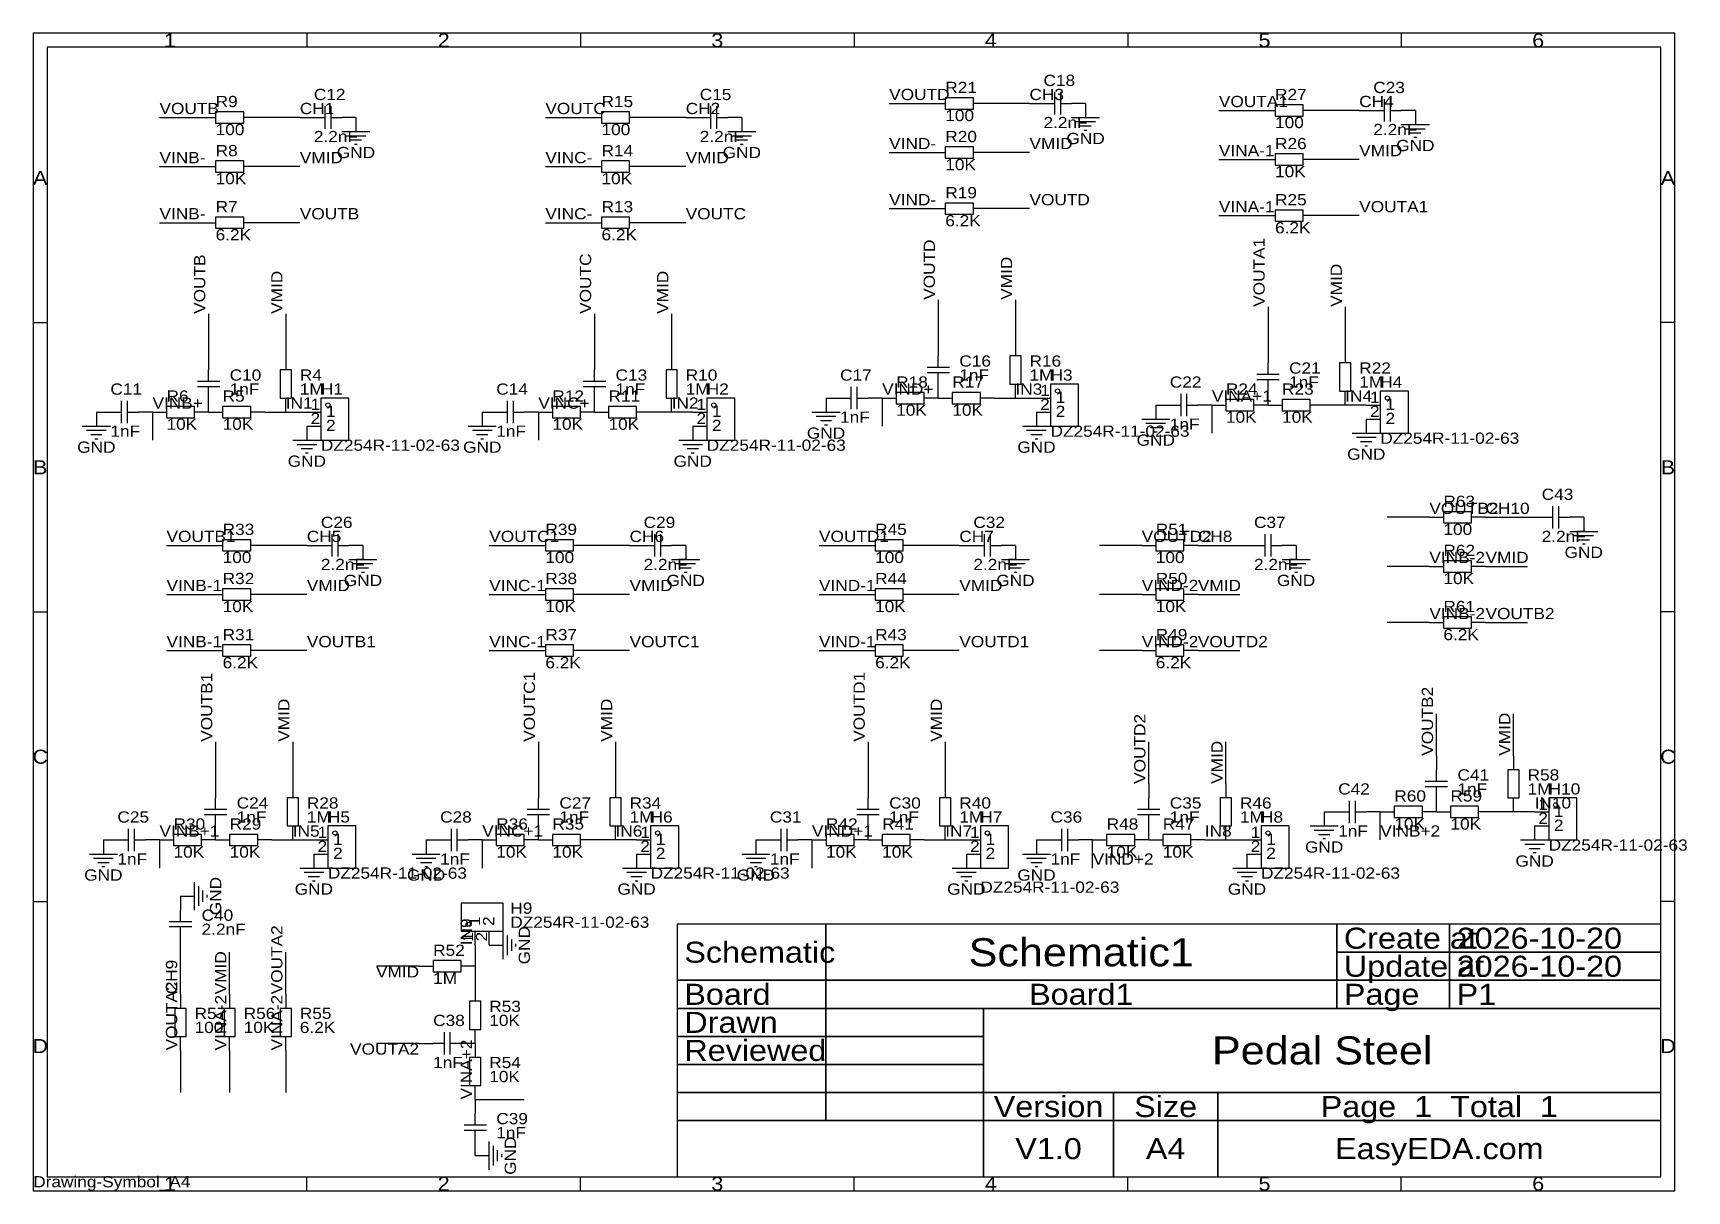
# Model space of a CAD drawing. Header units: millimetres. Extents: x 0 to 299, y 0 to 210.
import ezdxf
from ezdxf.enums import TextEntityAlignment as Align

# ---------------------------------------------------------------- set-up
doc = ezdxf.new("R2010")
doc.units = ezdxf.units.MM
doc.header["$MEASUREMENT"] = 0
doc.styles.get("Standard").update_dxf_attribs({"font": 'arial.ttf'})

msp = doc.modelspace()

# ---------------------------------------------------------------- linework, layer by layer
at = {"color": 1, "true_color": 0xa00000}
for points in [[(0, 209.55), (0, 0), (297.18, 0), (297.18, 209.55)], [(2.54, 207.01), (2.54, 2.54), (294.64, 2.54), (294.64, 207.01)], [(165.1, 197.87), (165.1, 195.83), (170.18, 195.83), (170.18, 197.87)], [(33.02, 195.33), (33.02, 193.29), (38.1, 193.29), (38.1, 195.33)], [(102.87, 195.33), (102.87, 193.29), (107.95, 193.29), (107.95, 195.33)], [(224.79, 196.6), (224.79, 194.56), (229.87, 194.56), (229.87, 196.6)], [(165.1, 188.98), (165.1, 186.94), (170.18, 186.94), (170.18, 188.98)], [(33.02, 186.44), (33.02, 184.4), (38.1, 184.4), (38.1, 186.44)], [(102.87, 186.44), (102.87, 184.4), (107.95, 184.4), (107.95, 186.44)], [(224.79, 187.71), (224.79, 185.67), (229.87, 185.67), (229.87, 187.71)], [(165.1, 178.82), (165.1, 176.78), (170.18, 176.78), (170.18, 178.82)], [(224.79, 177.55), (224.79, 175.51), (229.87, 175.51), (229.87, 177.55)], [(33.02, 176.28), (33.02, 174.24), (38.1, 174.24), (38.1, 176.28)], [(102.87, 176.28), (102.87, 174.24), (107.95, 174.24), (107.95, 176.28)], [(176.78, 146.05), (178.82, 146.05), (178.82, 151.13), (176.78, 151.13)], [(236.47, 144.78), (238.51, 144.78), (238.51, 149.86), (236.47, 149.86)], [(44.7, 143.51), (46.74, 143.51), (46.74, 148.59), (44.7, 148.59)], [(114.55, 143.51), (116.59, 143.51), (116.59, 148.59), (114.55, 148.59)], [(156.21, 144.53), (156.21, 142.49), (161.29, 142.49), (161.29, 144.53)], [(166.37, 144.53), (166.37, 142.49), (171.45, 142.49), (171.45, 144.53)], [(184.15, 146.05), (184.15, 138.43), (189.23, 138.43), (189.23, 146.05)], [(243.84, 144.78), (243.84, 137.16), (248.92, 137.16), (248.92, 144.78)], [(24.13, 141.99), (24.13, 139.95), (29.21, 139.95), (29.21, 141.99)], [(34.29, 141.99), (34.29, 139.95), (39.37, 139.95), (39.37, 141.99)], [(52.07, 143.51), (52.07, 135.89), (57.15, 135.89), (57.15, 143.51)], [(93.98, 141.99), (93.98, 139.95), (99.06, 139.95), (99.06, 141.99)], [(104.14, 141.99), (104.14, 139.95), (109.22, 139.95), (109.22, 141.99)], [(121.92, 143.51), (121.92, 135.89), (127, 135.89), (127, 143.51)], [(215.9, 143.26), (215.9, 141.22), (220.98, 141.22), (220.98, 143.26)], [(226.06, 143.26), (226.06, 141.22), (231.14, 141.22), (231.14, 143.26)], [(255.27, 122.94), (255.27, 120.9), (260.35, 120.9), (260.35, 122.94)], [(34.29, 117.86), (34.29, 115.82), (39.37, 115.82), (39.37, 117.86)], [(92.71, 117.86), (92.71, 115.82), (97.79, 115.82), (97.79, 117.86)], [(152.4, 117.86), (152.4, 115.82), (157.48, 115.82), (157.48, 117.86)], [(203.2, 117.86), (203.2, 115.82), (208.28, 115.82), (208.28, 117.86)], [(255.27, 114.05), (255.27, 112.01), (260.35, 112.01), (260.35, 114.05)], [(34.29, 108.97), (34.29, 106.93), (39.37, 106.93), (39.37, 108.97)], [(92.71, 108.97), (92.71, 106.93), (97.79, 106.93), (97.79, 108.97)], [(152.4, 108.97), (152.4, 106.93), (157.48, 106.93), (157.48, 108.97)], [(203.2, 108.97), (203.2, 106.93), (208.28, 106.93), (208.28, 108.97)], [(255.27, 103.89), (255.27, 101.85), (260.35, 101.85), (260.35, 103.89)], [(34.29, 98.81), (34.29, 96.77), (39.37, 96.77), (39.37, 98.81)], [(92.71, 98.81), (92.71, 96.77), (97.79, 96.77), (97.79, 98.81)], [(152.4, 98.81), (152.4, 96.77), (157.48, 96.77), (157.48, 98.81)], [(203.2, 98.81), (203.2, 96.77), (208.28, 96.77), (208.28, 98.81)], [(266.95, 71.12), (268.99, 71.12), (268.99, 76.2), (266.95, 76.2)], [(45.97, 66.04), (48.01, 66.04), (48.01, 71.12), (45.97, 71.12)], [(104.39, 66.04), (106.43, 66.04), (106.43, 71.12), (104.39, 71.12)], [(164.08, 66.04), (166.12, 66.04), (166.12, 71.12), (164.08, 71.12)], [(214.88, 66.04), (216.92, 66.04), (216.92, 71.12), (214.88, 71.12)], [(246.38, 69.6), (246.38, 67.56), (251.46, 67.56), (251.46, 69.6)], [(256.54, 69.6), (256.54, 67.56), (261.62, 67.56), (261.62, 69.6)], [(274.32, 71.12), (274.32, 63.5), (279.4, 63.5), (279.4, 71.12)], [(53.34, 66.04), (53.34, 58.42), (58.42, 58.42), (58.42, 66.04)], [(111.76, 66.04), (111.76, 58.42), (116.84, 58.42), (116.84, 66.04)], [(171.45, 66.04), (171.45, 58.42), (176.53, 58.42), (176.53, 66.04)], [(222.25, 66.04), (222.25, 58.42), (227.33, 58.42), (227.33, 66.04)], [(25.4, 64.52), (25.4, 62.48), (30.48, 62.48), (30.48, 64.52)], [(35.56, 64.52), (35.56, 62.48), (40.64, 62.48), (40.64, 64.52)], [(83.82, 64.52), (83.82, 62.48), (88.9, 62.48), (88.9, 64.52)], [(93.98, 64.52), (93.98, 62.48), (99.06, 62.48), (99.06, 64.52)], [(143.51, 64.52), (143.51, 62.48), (148.59, 62.48), (148.59, 64.52)], [(153.67, 64.52), (153.67, 62.48), (158.75, 62.48), (158.75, 64.52)], [(194.31, 64.52), (194.31, 62.48), (199.39, 62.48), (199.39, 64.52)], [(204.47, 64.52), (204.47, 62.48), (209.55, 62.48), (209.55, 64.52)], [(77.47, 46.99), (85.09, 46.99), (85.09, 52.07), (77.47, 52.07)], [(77.47, 39.62), (77.47, 41.66), (72.39, 41.66), (72.39, 39.62)], [(25.65, 27.94), (27.69, 27.94), (27.69, 33.02), (25.65, 33.02)], [(34.54, 27.94), (36.58, 27.94), (36.58, 33.02), (34.54, 33.02)], [(44.7, 27.94), (46.74, 27.94), (46.74, 33.02), (44.7, 33.02)], [(78.99, 29.21), (81.03, 29.21), (81.03, 34.29), (78.99, 34.29)], [(78.99, 19.05), (81.03, 19.05), (81.03, 24.13), (78.99, 24.13)]]:
    msp.add_lwpolyline(points, close=True, dxfattribs=at)
for points in [[(49.53, 209.55), (49.53, 207.01)], [(99.06, 209.55), (99.06, 207.01)], [(148.59, 209.55), (148.59, 207.01)], [(198.12, 209.55), (198.12, 207.01)], [(247.65, 209.55), (247.65, 207.01)], [(184.91, 194.82), (184.91, 198.88)], [(185.93, 198.88), (185.93, 194.82)], [(244.6, 193.55), (244.6, 197.61)], [(245.62, 197.61), (245.62, 193.55)], [(52.83, 192.28), (52.83, 196.34)], [(53.85, 196.34), (53.85, 192.28)], [(122.68, 192.28), (122.68, 196.34)], [(123.7, 196.34), (123.7, 192.28)], [(182.88, 196.85), (184.91, 196.85)], [(185.93, 196.85), (187.96, 196.85)], [(242.57, 195.58), (244.6, 195.58)], [(245.62, 195.58), (247.65, 195.58)], [(50.8, 194.31), (52.83, 194.31)], [(53.85, 194.31), (55.88, 194.31)], [(55.88, 191.77), (60.96, 191.77)], [(120.65, 194.31), (122.68, 194.31)], [(123.7, 194.31), (125.73, 194.31)], [(125.73, 191.77), (130.81, 191.77)], [(187.96, 194.31), (193.04, 194.31)], [(188.72, 193.55), (192.28, 193.55)], [(189.48, 192.79), (191.52, 192.79)], [(190.25, 192.02), (190.75, 192.02)], [(247.65, 193.04), (252.73, 193.04)], [(248.41, 192.28), (251.97, 192.28)], [(56.64, 191.01), (60.2, 191.01)], [(57.4, 190.25), (59.44, 190.25)], [(58.17, 189.48), (58.67, 189.48)], [(126.49, 191.01), (130.05, 191.01)], [(127.25, 190.25), (129.29, 190.25)], [(128.02, 189.48), (128.52, 189.48)], [(249.17, 191.52), (251.21, 191.52)], [(249.94, 190.75), (250.44, 190.75)], [(0, 157.16), (2.54, 157.16)], [(297.18, 157.16), (294.64, 157.16)], [(163.83, 149.1), (163.83, 151.13)], [(223.52, 147.83), (223.52, 149.86)], [(31.75, 146.56), (31.75, 148.59)], [(101.6, 146.56), (101.6, 148.59)], [(161.8, 149.1), (165.86, 149.1)], [(165.86, 148.08), (161.8, 148.08)], [(163.83, 146.05), (163.83, 148.08)], [(221.49, 147.83), (225.55, 147.83)], [(225.55, 146.81), (221.49, 146.81)], [(223.52, 144.78), (223.52, 146.81)], [(29.72, 146.56), (33.78, 146.56)], [(33.78, 145.54), (29.72, 145.54)], [(31.75, 143.51), (31.75, 145.54)], [(99.57, 146.56), (103.63, 146.56)], [(103.63, 145.54), (99.57, 145.54)], [(101.6, 143.51), (101.6, 145.54)], [(148.08, 141.48), (148.08, 145.54)], [(149.1, 145.54), (149.1, 141.48)], [(207.77, 140.21), (207.77, 144.27)], [(208.79, 144.27), (208.79, 140.21)], [(13.97, 140.97), (16, 140.97)], [(16, 138.94), (16, 143)], [(17.02, 143), (17.02, 138.94)], [(17.02, 140.97), (19.05, 140.97)], [(83.82, 140.97), (85.85, 140.97)], [(85.85, 138.94), (85.85, 143)], [(86.87, 143), (86.87, 138.94)], [(86.87, 140.97), (88.9, 140.97)], [(140.97, 140.97), (146.05, 140.97)], [(146.05, 143.51), (148.08, 143.51)], [(149.1, 143.51), (151.13, 143.51)], [(205.74, 142.24), (207.77, 142.24)], [(208.79, 142.24), (210.82, 142.24)], [(8.89, 138.43), (13.97, 138.43)], [(78.74, 138.43), (83.82, 138.43)], [(141.73, 140.21), (145.29, 140.21)], [(142.49, 139.45), (144.53, 139.45)], [(143.26, 138.68), (143.76, 138.68)], [(179.07, 138.43), (184.15, 138.43)], [(200.66, 139.7), (205.74, 139.7)], [(201.42, 138.94), (204.98, 138.94)], [(202.18, 138.18), (204.22, 138.18)], [(9.65, 137.67), (13.21, 137.67)], [(10.41, 136.91), (12.45, 136.91)], [(11.18, 136.14), (11.68, 136.14)], [(46.99, 135.89), (52.07, 135.89)], [(47.75, 135.13), (51.31, 135.13)], [(79.5, 137.67), (83.06, 137.67)], [(80.26, 136.91), (82.3, 136.91)], [(81.03, 136.14), (81.53, 136.14)], [(116.84, 135.89), (121.92, 135.89)], [(117.6, 135.13), (121.16, 135.13)], [(179.83, 137.67), (183.39, 137.67)], [(180.59, 136.91), (182.63, 136.91)], [(181.36, 136.14), (181.86, 136.14)], [(202.95, 137.41), (203.45, 137.41)], [(238.76, 137.16), (243.84, 137.16)], [(239.52, 136.4), (243.08, 136.4)], [(240.28, 135.64), (242.32, 135.64)], [(241.05, 134.87), (241.55, 134.87)], [(48.51, 134.37), (50.55, 134.37)], [(49.28, 133.6), (49.78, 133.6)], [(118.36, 134.37), (120.4, 134.37)], [(119.13, 133.6), (119.63, 133.6)], [(275.08, 119.89), (275.08, 123.95)], [(276.1, 123.95), (276.1, 119.89)], [(273.05, 121.92), (275.08, 121.92)], [(276.1, 121.92), (278.13, 121.92)], [(52.07, 116.84), (54.1, 116.84)], [(54.1, 114.81), (54.1, 118.87)], [(55.12, 118.87), (55.12, 114.81)], [(55.12, 116.84), (57.15, 116.84)], [(110.49, 116.84), (112.52, 116.84)], [(112.52, 114.81), (112.52, 118.87)], [(113.54, 118.87), (113.54, 114.81)], [(113.54, 116.84), (115.57, 116.84)], [(170.18, 116.84), (172.21, 116.84)], [(172.21, 114.81), (172.21, 118.87)], [(173.23, 118.87), (173.23, 114.81)], [(173.23, 116.84), (175.26, 116.84)], [(220.98, 116.84), (223.01, 116.84)], [(223.01, 114.81), (223.01, 118.87)], [(224.03, 118.87), (224.03, 114.81)], [(224.03, 116.84), (226.06, 116.84)], [(278.13, 119.38), (283.21, 119.38)], [(278.89, 118.62), (282.45, 118.62)], [(279.65, 117.86), (281.69, 117.86)], [(280.42, 117.09), (280.92, 117.09)], [(57.15, 114.3), (62.23, 114.3)], [(115.57, 114.3), (120.65, 114.3)], [(175.26, 114.3), (180.34, 114.3)], [(226.06, 114.3), (231.14, 114.3)], [(57.91, 113.54), (61.47, 113.54)], [(58.67, 112.78), (60.71, 112.78)], [(59.44, 112.01), (59.94, 112.01)], [(116.33, 113.54), (119.89, 113.54)], [(117.09, 112.78), (119.13, 112.78)], [(117.86, 112.01), (118.36, 112.01)], [(176.02, 113.54), (179.58, 113.54)], [(176.78, 112.78), (178.82, 112.78)], [(177.55, 112.01), (178.05, 112.01)], [(226.82, 113.54), (230.38, 113.54)], [(227.58, 112.78), (229.62, 112.78)], [(228.35, 112.01), (228.85, 112.01)], [(0, 104.78), (2.54, 104.78)], [(297.18, 104.78), (294.64, 104.78)], [(254, 74.17), (254, 76.2)], [(251.97, 74.17), (256.03, 74.17)], [(256.03, 73.15), (251.97, 73.15)], [(254, 71.12), (254, 73.15)], [(30.99, 69.09), (35.05, 69.09)], [(33.02, 69.09), (33.02, 71.12)], [(89.41, 69.09), (93.47, 69.09)], [(91.44, 69.09), (91.44, 71.12)], [(149.1, 69.09), (153.16, 69.09)], [(151.13, 69.09), (151.13, 71.12)], [(199.9, 69.09), (203.96, 69.09)], [(201.93, 69.09), (201.93, 71.12)], [(238.25, 66.55), (238.25, 70.61)], [(239.27, 70.61), (239.27, 66.55)], [(35.05, 68.07), (30.99, 68.07)], [(33.02, 66.04), (33.02, 68.07)], [(93.47, 68.07), (89.41, 68.07)], [(91.44, 66.04), (91.44, 68.07)], [(153.16, 68.07), (149.1, 68.07)], [(151.13, 66.04), (151.13, 68.07)], [(203.96, 68.07), (199.9, 68.07)], [(201.93, 66.04), (201.93, 68.07)], [(231.14, 66.04), (236.22, 66.04)], [(236.22, 68.58), (238.25, 68.58)], [(239.27, 68.58), (241.3, 68.58)], [(15.24, 63.5), (17.27, 63.5)], [(17.27, 61.47), (17.27, 65.53)], [(18.29, 65.53), (18.29, 61.47)], [(18.29, 63.5), (20.32, 63.5)], [(73.66, 63.5), (75.69, 63.5)], [(75.69, 61.47), (75.69, 65.53)], [(76.71, 65.53), (76.71, 61.47)], [(76.71, 63.5), (78.74, 63.5)], [(133.35, 63.5), (135.38, 63.5)], [(135.38, 61.47), (135.38, 65.53)], [(136.4, 65.53), (136.4, 61.47)], [(136.4, 63.5), (138.43, 63.5)], [(184.15, 63.5), (186.18, 63.5)], [(186.18, 61.47), (186.18, 65.53)], [(187.2, 65.53), (187.2, 61.47)], [(187.2, 63.5), (189.23, 63.5)], [(231.9, 65.28), (235.46, 65.28)], [(232.66, 64.52), (234.7, 64.52)], [(233.43, 63.75), (233.93, 63.75)], [(269.24, 63.5), (274.32, 63.5)], [(10.16, 60.96), (15.24, 60.96)], [(10.92, 60.2), (14.48, 60.2)], [(68.58, 60.96), (73.66, 60.96)], [(69.34, 60.2), (72.9, 60.2)], [(128.27, 60.96), (133.35, 60.96)], [(129.03, 60.2), (132.59, 60.2)], [(179.07, 60.96), (184.15, 60.96)], [(179.83, 60.2), (183.39, 60.2)], [(270, 62.74), (273.56, 62.74)], [(270.76, 61.98), (272.8, 61.98)], [(271.53, 61.21), (272.03, 61.21)], [(11.68, 59.44), (13.72, 59.44)], [(12.45, 58.67), (12.95, 58.67)], [(48.26, 58.42), (53.34, 58.42)], [(49.02, 57.66), (52.58, 57.66)], [(49.78, 56.9), (51.82, 56.9)], [(70.1, 59.44), (72.14, 59.44)], [(70.87, 58.67), (71.37, 58.67)], [(106.68, 58.42), (111.76, 58.42)], [(107.44, 57.66), (111, 57.66)], [(108.2, 56.9), (110.24, 56.9)], [(129.79, 59.44), (131.83, 59.44)], [(130.56, 58.67), (131.06, 58.67)], [(166.37, 58.42), (171.45, 58.42)], [(167.13, 57.66), (170.69, 57.66)], [(167.89, 56.9), (169.93, 56.9)], [(180.59, 59.44), (182.63, 59.44)], [(181.36, 58.67), (181.86, 58.67)], [(217.17, 58.42), (222.25, 58.42)], [(217.93, 57.66), (221.49, 57.66)], [(218.69, 56.9), (220.73, 56.9)], [(29.21, 50.8), (29.21, 55.88)], [(29.97, 51.56), (29.97, 55.12)], [(30.73, 52.32), (30.73, 54.36)], [(50.55, 56.13), (51.05, 56.13)], [(108.97, 56.13), (109.47, 56.13)], [(168.66, 56.13), (169.16, 56.13)], [(219.46, 56.13), (219.96, 56.13)], [(0, 52.39), (2.54, 52.39)], [(31.5, 53.09), (31.5, 53.59)], [(297.18, 52.39), (294.64, 52.39)], [(24.64, 48.77), (28.7, 48.77)], [(26.67, 48.77), (26.67, 50.8)], [(143.45, 48.26), (116.59, 48.26)], [(116.59, 48.26), (116.59, 38.1)], [(143.45, 38.1), (143.45, 48.26)], [(235.98, 48.26), (143.45, 48.26)], [(143.45, 48.26), (143.45, 38.1)], [(235.98, 38.1), (235.98, 48.26)], [(256.39, 48.26), (235.98, 48.26)], [(235.98, 48.26), (235.98, 43.18)], [(256.39, 43.18), (256.39, 48.26)], [(294.64, 48.26), (256.39, 48.26)], [(256.39, 48.26), (256.39, 43.18)], [(294.64, 43.18), (294.64, 48.26)], [(28.7, 47.75), (24.64, 47.75)], [(26.67, 45.72), (26.67, 47.75)], [(85.09, 41.91), (85.09, 46.99)], [(85.85, 42.67), (85.85, 46.23)], [(86.61, 43.43), (86.61, 45.47)], [(87.38, 44.2), (87.38, 44.7)], [(235.98, 43.18), (256.39, 43.18)], [(256.39, 43.18), (235.98, 43.18)], [(235.98, 43.18), (235.98, 38.1)], [(256.39, 43.18), (294.64, 43.18)], [(256.39, 38.1), (256.39, 43.18)], [(294.64, 43.18), (256.39, 43.18)], [(256.39, 43.18), (256.39, 38.1)], [(294.64, 38.1), (294.64, 43.18)], [(116.59, 38.1), (143.45, 38.1)], [(143.45, 38.1), (116.59, 38.1)], [(116.59, 38.1), (116.59, 33.02)], [(143.45, 38.1), (235.98, 38.1)], [(143.45, 33.02), (143.45, 38.1)], [(235.98, 38.1), (143.45, 38.1)], [(143.45, 38.1), (143.45, 33.02)], [(235.98, 38.1), (256.39, 38.1)], [(235.98, 33.02), (235.98, 38.1)], [(256.39, 38.1), (235.98, 38.1)], [(235.98, 38.1), (235.98, 33.02)], [(256.39, 38.1), (294.64, 38.1)], [(256.39, 33.02), (256.39, 38.1)], [(294.64, 38.1), (256.39, 38.1)], [(256.39, 38.1), (256.39, 33.02)], [(294.64, 33.02), (294.64, 38.1)], [(116.59, 33.02), (143.45, 33.02)], [(143.45, 33.02), (116.59, 33.02)], [(116.59, 33.02), (116.59, 27.94)], [(143.45, 33.02), (235.98, 33.02)], [(143.45, 27.94), (143.45, 33.02)], [(172.02, 33.02), (143.45, 33.02)], [(143.45, 33.02), (143.45, 27.94)], [(172.02, 27.94), (172.02, 33.02)], [(294.64, 33.02), (172.02, 33.02)], [(172.02, 33.02), (172.02, 17.78)], [(235.98, 33.02), (256.39, 33.02)], [(256.39, 33.02), (294.64, 33.02)], [(294.64, 17.78), (294.64, 33.02)], [(74.42, 24.64), (74.42, 28.7)], [(75.44, 28.7), (75.44, 24.64)], [(116.59, 27.94), (143.45, 27.94)], [(143.45, 27.94), (116.59, 27.94)], [(116.59, 27.94), (116.59, 22.86)], [(143.45, 27.94), (172.02, 27.94)], [(143.45, 22.86), (143.45, 27.94)], [(172.02, 27.94), (143.45, 27.94)], [(143.45, 27.94), (143.45, 22.86)], [(172.02, 22.86), (172.02, 27.94)], [(74.42, 26.67), (72.39, 26.67)], [(77.47, 26.67), (75.44, 26.67)], [(116.59, 22.86), (143.45, 22.86)], [(143.45, 22.86), (116.59, 22.86)], [(116.59, 22.86), (116.59, 17.78)], [(143.45, 22.86), (172.02, 22.86)], [(143.45, 17.78), (143.45, 22.86)], [(172.02, 22.86), (143.45, 22.86)], [(143.45, 22.86), (143.45, 17.78)], [(172.02, 17.78), (172.02, 22.86)], [(116.59, 17.78), (143.45, 17.78)], [(143.45, 17.78), (116.59, 17.78)], [(116.59, 17.78), (116.59, 12.7)], [(143.45, 17.78), (172.02, 17.78)], [(143.45, 12.7), (143.45, 17.78)], [(172.02, 17.78), (143.45, 17.78)], [(143.45, 17.78), (143.45, 12.7)], [(172.02, 17.78), (294.64, 17.78)], [(172.02, 12.7), (172.02, 17.78)], [(195.56, 17.78), (172.02, 17.78)], [(172.02, 17.78), (172.02, 12.7)], [(195.56, 12.7), (195.56, 17.78)], [(214.43, 17.78), (195.56, 17.78)], [(195.56, 17.78), (195.56, 12.7)], [(214.43, 12.7), (214.43, 17.78)], [(294.64, 17.78), (214.43, 17.78)], [(214.43, 17.78), (214.43, 12.7)], [(294.64, 12.7), (294.64, 17.78)], [(80.01, 11.94), (80.01, 13.97)], [(116.59, 12.7), (143.45, 12.7)], [(172.02, 12.7), (116.59, 12.7)], [(116.59, 12.7), (116.59, 2.54)], [(143.45, 12.7), (172.02, 12.7)], [(172.02, 12.7), (195.56, 12.7)], [(172.02, 2.54), (172.02, 12.7)], [(195.56, 12.7), (172.02, 12.7)], [(172.02, 12.7), (172.02, 2.54)], [(195.56, 12.7), (214.43, 12.7)], [(195.56, 2.54), (195.56, 12.7)], [(214.43, 12.7), (195.56, 12.7)], [(195.56, 12.7), (195.56, 2.54)], [(214.43, 12.7), (294.64, 12.7)], [(214.43, 2.54), (214.43, 12.7)], [(294.64, 12.7), (214.43, 12.7)], [(214.43, 12.7), (214.43, 2.54)], [(294.64, 2.54), (294.64, 12.7)], [(77.98, 11.94), (82.04, 11.94)], [(82.04, 10.92), (77.98, 10.92)], [(80.01, 8.89), (80.01, 10.92)], [(82.55, 3.81), (82.55, 8.89)], [(83.31, 4.57), (83.31, 8.13)], [(84.07, 5.33), (84.07, 7.37)], [(84.84, 6.1), (84.84, 6.6)], [(49.53, 0), (49.53, 2.54)], [(99.06, 0), (99.06, 2.54)], [(116.59, 2.54), (172.02, 2.54)], [(148.59, 0), (148.59, 2.54)], [(172.02, 2.54), (195.56, 2.54)], [(195.56, 2.54), (214.43, 2.54)], [(198.12, 0), (198.12, 2.54)], [(214.43, 2.54), (294.64, 2.54)], [(247.65, 0), (247.65, 2.54)]]:
    msp.add_lwpolyline(points, dxfattribs=at)
at = {"color": 1, "true_color": 0x008800}
for points in [[(154.94, 196.85), (162.56, 196.85)], [(180.34, 196.85), (172.72, 196.85)], [(214.63, 195.58), (222.25, 195.58)], [(240.03, 195.58), (232.41, 195.58)], [(22.86, 194.31), (30.48, 194.31)], [(48.26, 194.31), (40.64, 194.31)], [(92.71, 194.31), (100.33, 194.31)], [(118.11, 194.31), (110.49, 194.31)], [(154.94, 187.96), (162.56, 187.96)], [(180.34, 187.96), (172.72, 187.96)], [(214.63, 186.69), (222.25, 186.69)], [(240.03, 186.69), (232.41, 186.69)], [(22.86, 185.42), (30.48, 185.42)], [(48.26, 185.42), (40.64, 185.42)], [(92.71, 185.42), (100.33, 185.42)], [(118.11, 185.42), (110.49, 185.42)], [(154.94, 177.8), (162.56, 177.8)], [(180.34, 177.8), (172.72, 177.8)], [(22.86, 175.26), (30.48, 175.26)], [(48.26, 175.26), (40.64, 175.26)], [(92.71, 175.26), (100.33, 175.26)], [(118.11, 175.26), (110.49, 175.26)], [(214.63, 176.53), (222.25, 176.53)], [(240.03, 176.53), (232.41, 176.53)], [(31.75, 158.75), (31.75, 151.13)], [(45.72, 158.75), (45.72, 151.13)], [(101.6, 158.75), (101.6, 151.13)], [(115.57, 158.75), (115.57, 151.13)], [(163.83, 161.29), (163.83, 153.67)], [(177.8, 161.29), (177.8, 153.67)], [(223.52, 160.02), (223.52, 152.4)], [(237.49, 160.02), (237.49, 152.4)], [(21.59, 140.97), (21.59, 135.89)], [(41.91, 140.97), (45.72, 140.97), (49.53, 140.97)], [(91.44, 140.97), (91.44, 135.89)], [(119.38, 140.97), (115.57, 140.97), (111.76, 140.97)], [(153.67, 143.51), (153.67, 138.43)], [(173.99, 143.51), (177.8, 143.51), (181.61, 143.51)], [(213.36, 142.24), (213.36, 137.16)], [(241.3, 142.24), (237.49, 142.24), (233.68, 142.24)], [(252.73, 121.92), (245.11, 121.92)], [(262.89, 121.92), (270.51, 121.92)], [(24.13, 116.84), (31.75, 116.84)], [(49.53, 116.84), (41.91, 116.84)], [(82.55, 116.84), (90.17, 116.84)], [(107.95, 116.84), (100.33, 116.84)], [(142.24, 116.84), (149.86, 116.84)], [(167.64, 116.84), (160.02, 116.84)], [(200.66, 116.84), (193.04, 116.84)], [(210.82, 116.84), (218.44, 116.84)], [(252.73, 113.03), (245.11, 113.03)], [(262.89, 113.03), (270.51, 113.03)], [(24.13, 107.95), (31.75, 107.95)], [(49.53, 107.95), (41.91, 107.95)], [(82.55, 107.95), (90.17, 107.95)], [(107.95, 107.95), (100.33, 107.95)], [(142.24, 107.95), (149.86, 107.95)], [(167.64, 107.95), (160.02, 107.95)], [(200.66, 107.95), (193.04, 107.95)], [(210.82, 107.95), (218.44, 107.95)], [(252.73, 102.87), (245.11, 102.87)], [(262.89, 102.87), (270.51, 102.87)], [(24.13, 97.79), (31.75, 97.79)], [(49.53, 97.79), (41.91, 97.79)], [(82.55, 97.79), (90.17, 97.79)], [(107.95, 97.79), (100.33, 97.79)], [(142.24, 97.79), (149.86, 97.79)], [(167.64, 97.79), (160.02, 97.79)], [(200.66, 97.79), (193.04, 97.79)], [(210.82, 97.79), (218.44, 97.79)], [(254, 78.74), (254, 86.36)], [(267.97, 78.74), (267.97, 86.36)], [(33.02, 81.28), (33.02, 73.66)], [(46.99, 81.28), (46.99, 73.66)], [(91.44, 81.28), (91.44, 73.66)], [(105.41, 81.28), (105.41, 73.66)], [(151.13, 81.28), (151.13, 73.66)], [(165.1, 81.28), (165.1, 73.66)], [(201.93, 73.66), (201.93, 81.28)], [(215.9, 73.66), (215.9, 81.28)], [(243.84, 63.5), (243.84, 68.58)], [(271.78, 68.58), (267.97, 68.58), (264.16, 68.58)], [(22.86, 63.5), (22.86, 58.42)], [(43.18, 63.5), (46.99, 63.5), (50.8, 63.5)], [(81.28, 63.5), (81.28, 58.42)], [(109.22, 63.5), (105.41, 63.5), (101.6, 63.5)], [(140.97, 63.5), (140.97, 58.42)], [(161.29, 63.5), (165.1, 63.5), (168.91, 63.5)], [(191.77, 58.42), (191.77, 63.5)], [(212.09, 63.5), (215.9, 63.5), (219.71, 63.5)], [(26.67, 35.56), (26.67, 43.18)], [(35.56, 35.56), (35.56, 43.18)], [(45.72, 35.56), (45.72, 43.18)], [(80.01, 44.45), (80.01, 40.64), (80.01, 36.83)], [(69.85, 40.64), (62.23, 40.64)], [(26.67, 25.4), (26.67, 17.78)], [(35.56, 25.4), (35.56, 17.78)], [(45.72, 25.4), (45.72, 17.78)], [(69.85, 26.67), (62.23, 26.67)], [(80.01, 16.51), (88.9, 16.51)]]:
    msp.add_lwpolyline(points, dxfattribs=at)
at = {"color": 1, "true_color": 0x880000}
for points in [[(162.56, 196.85), (165.1, 196.85)], [(172.72, 196.85), (170.18, 196.85)], [(180.34, 196.85), (182.88, 196.85)], [(190.5, 196.85), (187.96, 196.85)], [(190.5, 196.85), (190.5, 194.31)], [(222.25, 195.58), (224.79, 195.58)], [(232.41, 195.58), (229.87, 195.58)], [(240.03, 195.58), (242.57, 195.58)], [(250.19, 195.58), (247.65, 195.58)], [(250.19, 195.58), (250.19, 193.04)], [(30.48, 194.31), (33.02, 194.31)], [(40.64, 194.31), (38.1, 194.31)], [(48.26, 194.31), (50.8, 194.31)], [(58.42, 194.31), (55.88, 194.31)], [(58.42, 194.31), (58.42, 191.77)], [(100.33, 194.31), (102.87, 194.31)], [(110.49, 194.31), (107.95, 194.31)], [(118.11, 194.31), (120.65, 194.31)], [(128.27, 194.31), (125.73, 194.31)], [(128.27, 194.31), (128.27, 191.77)], [(162.56, 187.96), (165.1, 187.96)], [(172.72, 187.96), (170.18, 187.96)], [(222.25, 186.69), (224.79, 186.69)], [(232.41, 186.69), (229.87, 186.69)], [(30.48, 185.42), (33.02, 185.42)], [(40.64, 185.42), (38.1, 185.42)], [(100.33, 185.42), (102.87, 185.42)], [(110.49, 185.42), (107.95, 185.42)], [(162.56, 177.8), (165.1, 177.8)], [(172.72, 177.8), (170.18, 177.8)], [(30.48, 175.26), (33.02, 175.26)], [(40.64, 175.26), (38.1, 175.26)], [(100.33, 175.26), (102.87, 175.26)], [(110.49, 175.26), (107.95, 175.26)], [(222.25, 176.53), (224.79, 176.53)], [(232.41, 176.53), (229.87, 176.53)], [(163.83, 153.67), (163.83, 151.13)], [(177.8, 153.67), (177.8, 151.13)], [(31.75, 151.13), (31.75, 148.59)], [(45.72, 151.13), (45.72, 148.59)], [(101.6, 151.13), (101.6, 148.59)], [(115.57, 151.13), (115.57, 148.59)], [(223.52, 152.4), (223.52, 149.86)], [(237.49, 152.4), (237.49, 149.86)], [(163.83, 143.51), (163.83, 146.05)], [(177.8, 143.51), (177.8, 146.05)], [(223.52, 142.24), (223.52, 144.78)], [(237.49, 142.24), (237.49, 144.78)], [(11.43, 140.97), (13.97, 140.97)], [(11.43, 140.97), (11.43, 138.43)], [(21.59, 140.97), (19.05, 140.97)], [(21.59, 140.97), (24.13, 140.97)], [(31.75, 140.97), (29.21, 140.97)], [(31.75, 140.97), (31.75, 143.51)], [(31.75, 140.97), (34.29, 140.97)], [(41.91, 140.97), (39.37, 140.97)], [(45.72, 140.97), (45.72, 143.51)], [(49.53, 140.97), (52.07, 140.97)], [(81.28, 140.97), (81.28, 138.43)], [(81.28, 140.97), (83.82, 140.97)], [(91.44, 140.97), (88.9, 140.97)], [(91.44, 140.97), (93.98, 140.97)], [(101.6, 140.97), (99.06, 140.97)], [(101.6, 140.97), (101.6, 143.51)], [(101.6, 140.97), (104.14, 140.97)], [(111.76, 140.97), (109.22, 140.97)], [(115.57, 140.97), (115.57, 143.51)], [(119.38, 140.97), (121.92, 140.97)], [(143.51, 143.51), (143.51, 140.97)], [(143.51, 143.51), (146.05, 143.51)], [(153.67, 143.51), (151.13, 143.51)], [(153.67, 143.51), (156.21, 143.51)], [(163.83, 143.51), (161.29, 143.51)], [(163.83, 143.51), (166.37, 143.51)], [(173.99, 143.51), (171.45, 143.51)], [(181.61, 143.51), (184.15, 143.51)], [(181.61, 140.97), (184.15, 140.97)], [(181.61, 140.97), (181.61, 138.43)], [(203.2, 142.24), (203.2, 139.7)], [(203.2, 142.24), (205.74, 142.24)], [(213.36, 142.24), (210.82, 142.24)], [(213.36, 142.24), (215.9, 142.24)], [(223.52, 142.24), (220.98, 142.24)], [(223.52, 142.24), (226.06, 142.24)], [(233.68, 142.24), (231.14, 142.24)], [(241.3, 142.24), (243.84, 142.24)], [(49.53, 138.43), (52.07, 138.43)], [(49.53, 138.43), (49.53, 135.89)], [(119.38, 138.43), (121.92, 138.43)], [(119.38, 138.43), (119.38, 135.89)], [(241.3, 139.7), (243.84, 139.7)], [(241.3, 139.7), (241.3, 137.16)], [(252.73, 121.92), (255.27, 121.92)], [(262.89, 121.92), (260.35, 121.92)], [(270.51, 121.92), (273.05, 121.92)], [(280.67, 121.92), (278.13, 121.92)], [(280.67, 121.92), (280.67, 119.38)], [(31.75, 116.84), (34.29, 116.84)], [(41.91, 116.84), (39.37, 116.84)], [(49.53, 116.84), (52.07, 116.84)], [(59.69, 116.84), (57.15, 116.84)], [(59.69, 116.84), (59.69, 114.3)], [(90.17, 116.84), (92.71, 116.84)], [(100.33, 116.84), (97.79, 116.84)], [(107.95, 116.84), (110.49, 116.84)], [(118.11, 116.84), (115.57, 116.84)], [(118.11, 116.84), (118.11, 114.3)], [(149.86, 116.84), (152.4, 116.84)], [(160.02, 116.84), (157.48, 116.84)], [(167.64, 116.84), (170.18, 116.84)], [(177.8, 116.84), (175.26, 116.84)], [(177.8, 116.84), (177.8, 114.3)], [(200.66, 116.84), (203.2, 116.84)], [(210.82, 116.84), (208.28, 116.84)], [(218.44, 116.84), (220.98, 116.84)], [(228.6, 116.84), (226.06, 116.84)], [(228.6, 116.84), (228.6, 114.3)], [(252.73, 113.03), (255.27, 113.03)], [(262.89, 113.03), (260.35, 113.03)], [(31.75, 107.95), (34.29, 107.95)], [(41.91, 107.95), (39.37, 107.95)], [(90.17, 107.95), (92.71, 107.95)], [(100.33, 107.95), (97.79, 107.95)], [(149.86, 107.95), (152.4, 107.95)], [(160.02, 107.95), (157.48, 107.95)], [(200.66, 107.95), (203.2, 107.95)], [(210.82, 107.95), (208.28, 107.95)], [(252.73, 102.87), (255.27, 102.87)], [(262.89, 102.87), (260.35, 102.87)], [(31.75, 97.79), (34.29, 97.79)], [(41.91, 97.79), (39.37, 97.79)], [(90.17, 97.79), (92.71, 97.79)], [(100.33, 97.79), (97.79, 97.79)], [(149.86, 97.79), (152.4, 97.79)], [(160.02, 97.79), (157.48, 97.79)], [(200.66, 97.79), (203.2, 97.79)], [(210.82, 97.79), (208.28, 97.79)], [(254, 78.74), (254, 76.2)], [(267.97, 78.74), (267.97, 76.2)], [(33.02, 73.66), (33.02, 71.12)], [(46.99, 73.66), (46.99, 71.12)], [(91.44, 73.66), (91.44, 71.12)], [(105.41, 73.66), (105.41, 71.12)], [(151.13, 73.66), (151.13, 71.12)], [(165.1, 73.66), (165.1, 71.12)], [(201.93, 73.66), (201.93, 71.12)], [(215.9, 73.66), (215.9, 71.12)], [(254, 68.58), (254, 71.12)], [(267.97, 68.58), (267.97, 71.12)], [(33.02, 63.5), (33.02, 66.04)], [(46.99, 63.5), (46.99, 66.04)], [(91.44, 63.5), (91.44, 66.04)], [(105.41, 63.5), (105.41, 66.04)], [(151.13, 63.5), (151.13, 66.04)], [(165.1, 63.5), (165.1, 66.04)], [(201.93, 63.5), (201.93, 66.04)], [(215.9, 63.5), (215.9, 66.04)], [(233.68, 68.58), (233.68, 66.04)], [(233.68, 68.58), (236.22, 68.58)], [(243.84, 68.58), (241.3, 68.58)], [(243.84, 68.58), (246.38, 68.58)], [(254, 68.58), (251.46, 68.58)], [(254, 68.58), (256.54, 68.58)], [(264.16, 68.58), (261.62, 68.58)], [(271.78, 68.58), (274.32, 68.58)], [(271.78, 66.04), (274.32, 66.04)], [(271.78, 66.04), (271.78, 63.5)], [(12.7, 63.5), (12.7, 60.96)], [(12.7, 63.5), (15.24, 63.5)], [(22.86, 63.5), (20.32, 63.5)], [(22.86, 63.5), (25.4, 63.5)], [(33.02, 63.5), (30.48, 63.5)], [(33.02, 63.5), (35.56, 63.5)], [(43.18, 63.5), (40.64, 63.5)], [(50.8, 63.5), (53.34, 63.5)], [(71.12, 63.5), (71.12, 60.96)], [(71.12, 63.5), (73.66, 63.5)], [(81.28, 63.5), (78.74, 63.5)], [(81.28, 63.5), (83.82, 63.5)], [(91.44, 63.5), (88.9, 63.5)], [(91.44, 63.5), (93.98, 63.5)], [(101.6, 63.5), (99.06, 63.5)], [(109.22, 63.5), (111.76, 63.5)], [(130.81, 63.5), (130.81, 60.96)], [(130.81, 63.5), (133.35, 63.5)], [(140.97, 63.5), (138.43, 63.5)], [(140.97, 63.5), (143.51, 63.5)], [(151.13, 63.5), (148.59, 63.5)], [(151.13, 63.5), (153.67, 63.5)], [(161.29, 63.5), (158.75, 63.5)], [(168.91, 63.5), (171.45, 63.5)], [(181.61, 63.5), (181.61, 60.96)], [(181.61, 63.5), (184.15, 63.5)], [(191.77, 63.5), (189.23, 63.5)], [(191.77, 63.5), (194.31, 63.5)], [(201.93, 63.5), (199.39, 63.5)], [(201.93, 63.5), (204.47, 63.5)], [(212.09, 63.5), (209.55, 63.5)], [(219.71, 63.5), (222.25, 63.5)], [(50.8, 60.96), (53.34, 60.96)], [(50.8, 60.96), (50.8, 58.42)], [(109.22, 60.96), (111.76, 60.96)], [(109.22, 60.96), (109.22, 58.42)], [(168.91, 60.96), (171.45, 60.96)], [(168.91, 60.96), (168.91, 58.42)], [(219.71, 60.96), (222.25, 60.96)], [(219.71, 60.96), (219.71, 58.42)], [(26.67, 53.34), (29.21, 53.34)], [(26.67, 53.34), (26.67, 50.8)], [(26.67, 43.18), (26.67, 45.72)], [(80.01, 44.45), (80.01, 46.99)], [(82.55, 44.45), (82.55, 46.99)], [(82.55, 44.45), (85.09, 44.45)], [(69.85, 40.64), (72.39, 40.64)], [(80.01, 40.64), (77.47, 40.64)], [(80.01, 36.83), (80.01, 34.29)], [(26.67, 35.56), (26.67, 33.02)], [(35.56, 35.56), (35.56, 33.02)], [(45.72, 35.56), (45.72, 33.02)], [(26.67, 25.4), (26.67, 27.94)], [(35.56, 25.4), (35.56, 27.94)], [(45.72, 25.4), (45.72, 27.94)], [(80.01, 26.67), (80.01, 29.21)], [(69.85, 26.67), (72.39, 26.67)], [(80.01, 26.67), (77.47, 26.67)], [(80.01, 26.67), (80.01, 24.13)], [(80.01, 16.51), (80.01, 19.05)], [(80.01, 16.51), (80.01, 13.97)], [(80.01, 6.35), (80.01, 8.89)], [(80.01, 6.35), (82.55, 6.35)]]:
    msp.add_lwpolyline(points, dxfattribs=at)
at = {"true_color": 0xa00000}
for centre, major_axis in [((185.42, 144.78), (0.381, 0)), ((245.11, 143.51), (0.381, 0)), ((53.34, 142.24), (0.381, 0)), ((123.19, 142.24), (0.381, 0)), ((275.59, 69.85), (0.381, 0)), ((54.61, 64.77), (0.381, 0)), ((113.03, 64.77), (0.381, 0)), ((172.72, 64.77), (0.381, 0)), ((223.52, 64.77), (0.381, 0)), ((78.74, 48.26), (0, 0.381))]:
    msp.add_ellipse(centre, major_axis=major_axis, ratio=1, dxfattribs=at)

# ---------------------------------------------------------------- texts
at = {"color": 1, "true_color": 0xa00000, "width": 1.1}
for s, height, p in [('2', 2.54, (74.3, 208.28)), ('3', 2.54, (123.83, 208.28)), ('6', 2.54, (272.42, 208.28)), ('1', 2.54, (24.77, 208.28)), ('4', 2.54, (173.35, 208.28)), ('5', 2.54, (222.88, 208.28)), ('A', 2.54, (1.27, 183.36)), ('A', 2.54, (295.91, 183.36)), ('B', 2.54, (1.27, 130.97)), ('B', 2.54, (295.91, 130.97)), ('C', 2.54, (1.27, 78.58)), ('C', 2.54, (295.91, 78.58)), ('Schematic1', 5.08, (189.71, 43.18)), ('Board1', 3.81, (189.71, 35.56)), ('D', 2.54, (1.27, 26.19)), ('Pedal Steel', 5.08, (233.33, 25.4)), ('D', 2.54, (295.91, 26.19)), ('Version', 3.81, (183.79, 15.24)), ('Size', 3.81, (204.99, 15.24)), ('Page  1  Total  1', 3.81, (254.53, 15.24)), ('V1.0', 3.81, (183.79, 7.62)), ('A4', 3.81, (204.99, 7.62)), ('EasyEDA.com', 3.81, (254.53, 7.62)), ('1', 2.54, (24.77, 1.27)), ('2', 2.54, (74.3, 1.27)), ('3', 2.54, (123.83, 1.27)), ('4', 2.54, (173.35, 1.27)), ('5', 2.54, (222.88, 1.27)), ('6', 2.54, (272.42, 1.27))]:
    msp.add_text(s, height=height, dxfattribs=at).set_placement(p, align=Align.MIDDLE_CENTER)
at = {"color": 1, "true_color": 0x000080, "width": 1.1}
for s, p in [('R21', (165.1, 198.12)), ('C18', (182.88, 199.39)), ('C23', (242.57, 198.12)), ('R9', (33.02, 195.58)), ('C12', (50.8, 196.85)), ('R15', (102.87, 195.58)), ('C15', (120.65, 196.85)), ('R27', (224.79, 196.85)), ('100', (165.1, 193.04)), ('100', (33.02, 190.5)), ('2.2nF', (50.8, 189.23)), ('100', (102.87, 190.5)), ('2.2nF', (120.65, 189.23)), ('R20', (165.1, 189.23)), ('2.2nF', (182.88, 191.77)), ('100', (224.79, 191.77)), ('2.2nF', (242.57, 190.5)), ('R8', (33.02, 186.69)), ('R14', (102.87, 186.69)), ('R26', (224.79, 187.96)), ('10K', (165.1, 184.15)), ('10K', (33.02, 181.61)), ('10K', (102.87, 181.61)), ('10K', (224.79, 182.88)), ('R19', (165.1, 179.07)), ('R25', (224.79, 177.8)), ('R7', (33.02, 176.53)), ('R13', (102.87, 176.53)), ('6.2K', (165.1, 173.99)), ('6.2K', (33.02, 171.45)), ('6.2K', (102.87, 171.45)), ('6.2K', (224.79, 172.72)), ('C16', (167.64, 148.59)), ('R16', (180.34, 148.59)), ('C21', (227.33, 147.32)), ('R22', (240.03, 147.32)), ('C10', (35.56, 146.05)), ('R4', (48.26, 146.05)), ('C13', (105.41, 146.05)), ('R10', (118.11, 146.05)), ('C17', (146.05, 146.05)), ('R18', (156.21, 144.78)), ('R17', (166.37, 144.78)), ('1nF', (167.64, 146.05)), ('1M', (180.34, 146.05)), ('H3', (184.15, 146.05)), ('C22', (205.74, 144.78)), ('1nF', (227.33, 144.78)), ('1M', (240.03, 144.78)), ('H4', (243.84, 144.78)), ('C11', (13.97, 143.51)), ('R6', (24.13, 142.24)), ('R5', (34.29, 142.24)), ('1nF', (35.56, 143.51)), ('1M', (48.26, 143.51)), ('H1', (52.07, 143.51)), ('C14', (83.82, 143.51)), ('R12', (93.98, 142.24)), ('R11', (104.14, 142.24)), ('1nF', (105.41, 143.51)), ('1M', (118.11, 143.51)), ('H2', (121.92, 143.51)), ('R24', (215.9, 143.51)), ('R23', (226.06, 143.51)), ('1nF', (146.05, 138.43)), ('10K', (156.21, 139.7)), ('10K', (166.37, 139.7)), ('10K', (215.9, 138.43)), ('10K', (226.06, 138.43)), ('1nF', (13.97, 135.89)), ('10K', (24.13, 137.16)), ('10K', (34.29, 137.16)), ('1nF', (83.82, 135.89)), ('10K', (93.98, 137.16)), ('10K', (104.14, 137.16)), ('DZ254R-11-02-63', (184.15, 135.89)), ('1nF', (205.74, 137.16)), ('DZ254R-11-02-63', (52.07, 133.35)), ('DZ254R-11-02-63', (121.92, 133.35)), ('DZ254R-11-02-63', (243.84, 134.62)), ('R63', (255.27, 123.19)), ('C43', (273.05, 124.46)), ('R33', (34.29, 118.11)), ('C26', (52.07, 119.38)), ('R39', (92.71, 118.11)), ('C29', (110.49, 119.38)), ('R45', (152.4, 118.11)), ('C32', (170.18, 119.38)), ('R51', (203.2, 118.11)), ('C37', (220.98, 119.38)), ('100', (255.27, 118.11)), ('R62', (255.27, 114.3)), ('2.2nF', (273.05, 116.84)), ('100', (34.29, 113.03)), ('2.2nF', (52.07, 111.76)), ('100', (92.71, 113.03)), ('2.2nF', (110.49, 111.76)), ('100', (152.4, 113.03)), ('2.2nF', (170.18, 111.76)), ('100', (203.2, 113.03)), ('2.2nF', (220.98, 111.76)), ('R32', (34.29, 109.22)), ('R38', (92.71, 109.22)), ('R44', (152.4, 109.22)), ('R50', (203.2, 109.22)), ('10K', (255.27, 109.22)), ('10K', (34.29, 104.14)), ('10K', (92.71, 104.14)), ('10K', (152.4, 104.14)), ('10K', (203.2, 104.14)), ('R61', (255.27, 104.14)), ('R31', (34.29, 99.06)), ('R37', (92.71, 99.06)), ('R43', (152.4, 99.06)), ('R49', (203.2, 99.06)), ('6.2K', (255.27, 99.06)), ('6.2K', (34.29, 93.98)), ('6.2K', (92.71, 93.98)), ('6.2K', (152.4, 93.98)), ('6.2K', (203.2, 93.98)), ('C41', (257.81, 73.66)), ('R58', (270.51, 73.66)), ('C42', (236.22, 71.12)), ('R60', (246.38, 69.85)), ('R59', (256.54, 69.85)), ('1nF', (257.81, 71.12)), ('1M', (270.51, 71.12)), ('H10', (274.32, 71.12)), ('C24', (36.83, 68.58)), ('R28', (49.53, 68.58)), ('C27', (95.25, 68.58)), ('R34', (107.95, 68.58)), ('C30', (154.94, 68.58)), ('R40', (167.64, 68.58)), ('C35', (205.74, 68.58)), ('R46', (218.44, 68.58)), ('C25', (15.24, 66.04)), ('R30', (25.4, 64.77)), ('R29', (35.56, 64.77)), ('1nF', (36.83, 66.04)), ('1M', (49.53, 66.04)), ('H5', (53.34, 66.04)), ('C28', (73.66, 66.04)), ('R36', (83.82, 64.77)), ('R35', (93.98, 64.77)), ('1nF', (95.25, 66.04)), ('1M', (107.95, 66.04)), ('H6', (111.76, 66.04)), ('C31', (133.35, 66.04)), ('R42', (143.51, 64.77)), ('R41', (153.67, 64.77)), ('1nF', (154.94, 66.04)), ('1M', (167.64, 66.04)), ('H7', (171.45, 66.04)), ('C36', (184.15, 66.04)), ('R48', (194.31, 64.77)), ('R47', (204.47, 64.77)), ('1nF', (205.74, 66.04)), ('1M', (218.44, 66.04)), ('H8', (222.25, 66.04)), ('1nF', (236.22, 63.5)), ('10K', (246.38, 64.77)), ('10K', (256.54, 64.77)), ('DZ254R-11-02-63', (274.32, 60.96)), ('1nF', (15.24, 58.42)), ('10K', (25.4, 59.69)), ('10K', (35.56, 59.69)), ('1nF', (73.66, 58.42)), ('10K', (83.82, 59.69)), ('10K', (93.98, 59.69)), ('1nF', (133.35, 58.42)), ('10K', (143.51, 59.69)), ('10K', (153.67, 59.69)), ('1nF', (184.15, 58.42)), ('10K', (194.31, 59.69)), ('10K', (204.47, 59.69)), ('DZ254R-11-02-63', (53.34, 55.88)), ('DZ254R-11-02-63', (111.76, 55.88)), ('DZ254R-11-02-63', (222.25, 55.88)), ('DZ254R-11-02-63', (171.45, 53.34)), ('C40', (30.48, 48.26)), ('H9', (86.36, 49.53)), ('2.2nF', (30.48, 45.72)), ('DZ254R-11-02-63', (86.36, 46.99)), ('R52', (72.39, 41.91)), ('1M', (72.39, 36.83)), ('R57', (29.21, 30.48)), ('R56', (38.1, 30.48)), ('R55', (48.26, 30.48)), ('R53', (82.55, 31.75)), ('100', (29.21, 27.94)), ('10K', (38.1, 27.94)), ('6.2K', (48.26, 27.94)), ('C38', (72.39, 29.21)), ('10K', (82.55, 29.21)), ('1nF', (72.39, 21.59)), ('R54', (82.55, 21.59)), ('10K', (82.55, 19.05)), ('C39', (83.82, 11.43)), ('1nF', (83.82, 8.89)), ('Drawing-Symbol_A4', (0, 0))]:
    msp.add_text(s, height=2.032, dxfattribs=at).set_placement(p, align=Align.BOTTOM_LEFT)
at = {"color": 1, "true_color": 0x0000ff, "width": 1.1}
for s, p in [('VOUTD', (154.94, 196.85)), ('CH3', (180.34, 196.85)), ('VOUTA1', (214.63, 195.58)), ('CH4', (240.03, 195.58)), ('VOUTB', (22.86, 194.31)), ('CH1', (48.26, 194.31)), ('VOUTC', (92.71, 194.31)), ('CH2', (118.11, 194.31)), ('VIND-', (154.94, 187.96)), ('VMID', (180.34, 187.96)), ('VINA-1', (214.63, 186.69)), ('VMID', (240.03, 186.69)), ('VINB-', (22.86, 185.42)), ('VMID', (48.26, 185.42)), ('VINC-', (92.71, 185.42)), ('VMID', (118.11, 185.42)), ('VIND-', (154.94, 177.8)), ('VOUTD', (180.34, 177.8)), ('VINB-', (22.86, 175.26)), ('VOUTB', (48.26, 175.26)), ('VINC-', (92.71, 175.26)), ('VOUTC', (118.11, 175.26)), ('VINA-1', (214.63, 176.53)), ('VOUTA1', (240.03, 176.53)), ('VIND+', (153.67, 143.51)), ('IN3', (177.8, 143.51)), ('VINA+1', (213.36, 142.24)), ('IN4', (237.49, 142.24)), ('VINB+', (21.59, 140.97)), ('IN1', (45.72, 140.97)), ('VINC+', (91.44, 140.97)), ('IN2', (115.57, 140.97)), ('VOUTB2', (252.73, 121.92)), ('CH10', (262.89, 121.92)), ('VOUTB1', (24.13, 116.84)), ('CH5', (49.53, 116.84)), ('VOUTC1', (82.55, 116.84)), ('CH6', (107.95, 116.84)), ('VOUTD1', (142.24, 116.84)), ('CH7', (167.64, 116.84)), ('VOUTD2', (200.66, 116.84)), ('CH8', (210.82, 116.84)), ('VINB-2', (252.73, 113.03)), ('VMID', (262.89, 113.03)), ('VINB-1', (24.13, 107.95)), ('VMID', (49.53, 107.95)), ('VINC-1', (82.55, 107.95)), ('VMID', (107.95, 107.95)), ('VIND-1', (142.24, 107.95)), ('VMID', (167.64, 107.95)), ('VIND-2', (200.66, 107.95)), ('VMID', (210.82, 107.95)), ('VINB-2', (252.73, 102.87)), ('VOUTB2', (262.89, 102.87)), ('VINB-1', (24.13, 97.79)), ('VOUTB1', (49.53, 97.79)), ('VINC-1', (82.55, 97.79)), ('VOUTC1', (107.95, 97.79)), ('VIND-1', (142.24, 97.79)), ('VOUTD1', (167.64, 97.79)), ('VIND-2', (200.66, 97.79)), ('VOUTD2', (210.82, 97.79)), ('IN10', (271.78, 68.58)), ('VINB+1', (22.86, 63.5)), ('IN5', (46.99, 63.5)), ('VINC+1', (81.28, 63.5)), ('IN6', (105.41, 63.5)), ('VIND+1', (140.97, 63.5)), ('IN7', (165.1, 63.5)), ('IN8', (212.09, 63.5)), ('VINB+2', (243.84, 63.5)), ('VIND+2', (191.77, 58.42))]:
    msp.add_text(s, height=2.032, dxfattribs=at).set_placement(p, align=Align.BOTTOM_LEFT)
at = {"color": 1, "true_color": 0x000080, "width": 1.1}
for p in [(58.42, 187.96), (58.42, 187.96), (128.27, 187.96), (128.27, 187.96), (190.5, 190.5), (190.5, 190.5), (250.19, 189.23), (250.19, 189.23), (143.51, 137.16), (143.51, 137.16), (11.43, 134.62), (11.43, 134.62), (81.28, 134.62), (81.28, 134.62), (181.61, 134.62), (181.61, 134.62), (203.2, 135.89), (203.2, 135.89), (49.53, 132.08), (49.53, 132.08), (119.38, 132.08), (119.38, 132.08), (241.3, 133.35), (241.3, 133.35), (280.67, 115.57), (280.67, 115.57), (59.69, 110.49), (59.69, 110.49), (118.11, 110.49), (118.11, 110.49), (177.8, 110.49), (177.8, 110.49), (228.6, 110.49), (228.6, 110.49), (233.68, 62.23), (233.68, 62.23), (271.78, 59.69), (271.78, 59.69), (12.7, 57.15), (12.7, 57.15), (71.12, 57.15), (71.12, 57.15), (130.81, 57.15), (130.81, 57.15), (181.61, 57.15), (181.61, 57.15), (50.8, 54.61), (50.8, 54.61), (109.22, 54.61), (109.22, 54.61), (168.91, 54.61), (168.91, 54.61), (219.71, 54.61), (219.71, 54.61)]:
    msp.add_text('GND', height=2.032, dxfattribs=at).set_placement(p, align=Align.MIDDLE_CENTER)
at = {"color": 1, "true_color": 0x0000ff, "width": 1.1}
for s, p in [('VOUTD', (163.83, 161.29)), ('VOUTA1', (223.52, 160.02)), ('VOUTB', (31.75, 158.75)), ('VOUTC', (101.6, 158.75)), ('VMID', (177.8, 161.29)), ('VMID', (237.49, 160.02)), ('VMID', (45.72, 158.75)), ('VMID', (115.57, 158.75)), ('VOUTB1', (33.02, 81.28)), ('VOUTC1', (91.44, 81.28)), ('VOUTD1', (151.13, 81.28)), ('VOUTB2', (254, 78.74)), ('VMID', (46.99, 81.28)), ('VMID', (105.41, 81.28)), ('VMID', (165.1, 81.28)), ('VOUTD2', (201.93, 73.66)), ('VMID', (267.97, 78.74)), ('VMID', (215.9, 73.66)), ('IN9', (80.01, 44.45)), ('VOUTA2', (45.72, 35.56)), ('VMID', (35.56, 35.56)), ('CH9', (26.67, 35.56)), ('VOUTA2', (26.67, 25.4)), ('VINA-2', (35.56, 25.4)), ('VINA-2', (45.72, 25.4)), ('VINA+2', (80.01, 16.51))]:
    msp.add_text(s, height=2.032, rotation=90, dxfattribs=at).set_placement(p, align=Align.BOTTOM_LEFT)
at = {"color": 1, "true_color": 0x000000, "width": 1.1}
for s, p in [('1', (184.02, 143.28)), ('1', (243.71, 142.01)), ('2', (51.94, 138.2)), ('1', (51.94, 140.74)), ('2', (121.79, 138.2)), ('1', (121.79, 140.74)), ('2', (184.02, 140.74)), ('2', (243.71, 139.47)), ('1', (274.19, 68.35)), ('1', (53.21, 63.27)), ('1', (111.63, 63.27)), ('1', (171.32, 63.27)), ('1', (222.12, 63.27)), ('2', (274.19, 65.81)), ('2', (53.21, 60.73)), ('2', (111.63, 60.73)), ('2', (171.32, 60.73)), ('2', (222.12, 60.73))]:
    msp.add_text(s, height=2.03, dxfattribs=at).set_placement(p, align=Align.BOTTOM_RIGHT)
for s, p in [('1', (185.09, 142.01)), ('1', (53.01, 139.47)), ('1', (122.86, 139.47)), ('2', (185.09, 139.47)), ('2', (244.78, 138.2)), ('1', (244.78, 140.74)), ('2', (53.01, 136.93)), ('2', (122.86, 136.93)), ('1', (275.26, 67.08)), ('2', (275.26, 64.54)), ('1', (54.28, 62)), ('1', (112.7, 62)), ('1', (172.39, 62)), ('1', (223.19, 62)), ('2', (54.28, 59.46)), ('2', (112.7, 59.46)), ('2', (172.39, 59.46)), ('2', (223.19, 59.46))]:
    msp.add_text(s, height=2.03, dxfattribs=at).set_placement(p, align=Align.BOTTOM_LEFT)
at = {"color": 1, "true_color": 0x000080, "width": 1.1}
for p in [(33.02, 53.34), (33.02, 53.34), (88.9, 44.45), (88.9, 44.45), (86.36, 6.35), (86.36, 6.35)]:
    msp.add_text('GND', height=2.032, rotation=90, dxfattribs=at).set_placement(p, align=Align.MIDDLE_CENTER)
at = {"color": 1, "true_color": 0x000000, "width": 1.1}
for s, p in [('1', (81.51, 47.93)), ('2', (84.05, 47.93))]:
    msp.add_text(s, height=2.03, rotation=90, dxfattribs=at).set_placement(p, align=Align.BOTTOM_LEFT)
for s, p in [('1', (80.24, 46.86)), ('2', (82.78, 46.86))]:
    msp.add_text(s, height=2.03, rotation=90, dxfattribs=at).set_placement(p, align=Align.BOTTOM_RIGHT)
at = {"color": 1, "true_color": 0xa00000, "width": 1.1}
for s, p in [('Schematic', (117.86, 43.18)), ('Create at', (237.25, 45.72)), ('2026-10-20', (257.66, 45.72)), ('Update at', (237.25, 40.64)), ('2026-10-20', (257.66, 40.64)), ('Board', (117.86, 35.56)), ('Page', (237.25, 35.56)), ('P1', (257.66, 35.56)), ('Drawn', (117.86, 30.48)), ('Reviewed', (117.86, 25.4))]:
    msp.add_text(s, height=3.81, dxfattribs=at).set_placement(p, align=Align.MIDDLE_LEFT)
at = {"color": 1, "true_color": 0x0000ff, "width": 1.1}
for s, p in [('VMID', (69.85, 40.64)), ('VOUTA2', (69.85, 26.67))]:
    msp.add_text(s, height=2.032, dxfattribs=at).set_placement(p, align=Align.TOP_RIGHT)

doc.saveas('drawing.dxf')
